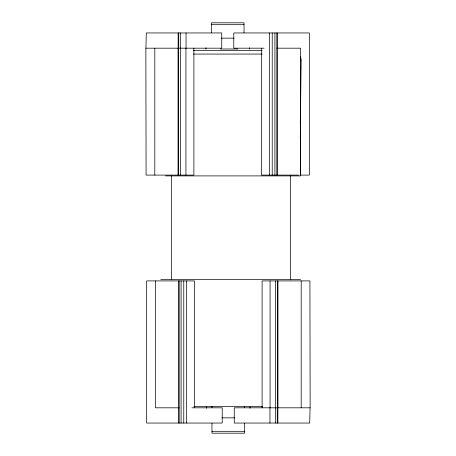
<?xml version="1.0" encoding="UTF-8"?>
<svg xmlns="http://www.w3.org/2000/svg" width="456" height="456" viewBox="0 0 456 456"><rect width="100%" height="100%" fill="white"/><g stroke="black" fill="none" stroke-linecap="round" stroke-linejoin="round"><path stroke-width="0.68" d="M300.276 123.929L300.686 66.975M300.732 61.281L300.743 59.143L300.555 175.902L165.5 175.902M300.282 138.168L301.08 59.143L300.356 56.607M145.914 48.182L146.302 32.952L221.747 32.952L221.747 48.182L145.857 48.182L146.085 175.093L193.897 175.093L193.897 48.182M310.086 407.818L309.698 423.048L234.253 423.048L234.253 407.818L310.143 407.818L309.915 280.907L262.103 280.907L262.103 407.818M211.39 24.692L244.028 24.692M221.32 38.156L234.093 38.156M264.087 48.182L233.78 48.182L233.78 32.952L309.333 32.952L309.333 175.093L300.35 175.093M276.935 48.182L300.607 48.182L300.607 59.525M220.282 48.991L237.998 48.991M193.293 50.354L262.183 50.354M193.384 54.07L262.177 54.07M298.651 175.093L261.516 175.093L261.516 48.182M160.763 279.642L300.555 279.642M193.834 406.552L262.77 406.552M179.065 407.818L155.393 407.818L155.393 280.907M191.913 407.818L222.22 407.818L222.22 423.048L146.667 423.048L146.667 280.907L194.484 280.907L194.484 407.818M221.907 417.844L234.68 417.844M211.972 431.308L244.61 431.308M301.194 280.907L301.194 407.818M300.607 67.323L300.607 175.093M290.369 175.919L290.369 279.859M277.96 280.907L277.96 407.818M277.852 407.818L277.852 423.048M277.379 32.952L277.379 175.093M277.379 280.907L277.379 407.818M277.271 407.818L277.271 423.048M276.792 32.952L276.792 175.093M275.492 280.907L275.492 407.818M275.384 407.818L275.384 423.048M274.911 32.952L274.911 175.093M272.232 32.952L272.232 175.093M270.06 280.907L270.06 407.818M269.952 407.818L269.952 423.048M269.479 32.952L269.479 175.093M250.048 406.786L250.048 408.2M249.466 47.8L249.466 49.214M244.61 406.421L244.61 407.692M244.61 423.225L244.61 433.2L211.972 433.2L211.972 423.225M244.028 32.775L244.028 22.8L211.39 22.8L211.39 32.775M211.972 406.421L211.972 407.692M206.534 406.786L206.534 408.2M205.952 47.8L205.952 49.214M186.521 280.907L186.521 423.048M186.048 32.952L186.048 48.182M185.94 48.182L185.94 175.093M183.768 280.907L183.768 423.048M181.089 280.907L181.089 423.048M180.616 32.952L180.616 48.182M180.508 48.182L180.508 175.093M179.208 280.907L179.208 423.048M178.729 32.952L178.729 48.182M178.621 48.182L178.621 175.093M178.621 280.907L178.621 423.048M178.148 32.952L178.148 48.182M178.04 48.182L178.04 175.093M171.456 175.919L171.456 279.859M154.806 48.182L154.806 175.093"/></g></svg>
